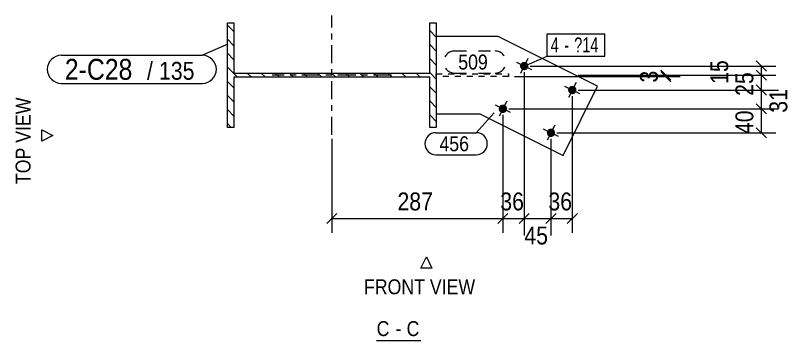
# Model space of a CAD drawing. Header units: millimetres. Extents: x 2 to 825, y 1 to 579.
# Drawn here: x 500.2 to 629.7, y 414.4 to 468.9 of the extents above; entities that cross this region are included whole.
import ezdxf

# ---------------------------------------------------------------- set-up
doc = ezdxf.new("R2010")
doc.units = ezdxf.units.MM
for name, pattern in [('XKITLINE00', [0]), ('XKITLINE01', [4, 1, -1, 1, -1]), ('XKITLINE02', [4, 2, -2]), ('XKITLINE03', [6, 3, -1, 1, -1])]:
    doc.linetypes.add(name, pattern=pattern)
for name, color, linetype, lineweight in [('Bolt', 3, 'Continuous', 0), ('BoltMark', 7, 'Continuous', 0), ('Dimensions', 7, 'Continuous', 0), ('OtherObjectType', 7, 'Continuous', 0), ('Part', 2, 'Continuous', 0), ('PartMark', 7, 'Continuous', 0)]:
    doc.layers.add(name, color=color, linetype=linetype, lineweight=lineweight)
doc.styles.add('ARIAL', font='ARIAL.TTF')
doc.styles.add('ARIAL_NARROW', font='ARIALN.TTF')

# ---------------------------------------------------------------- blocks, each defined once
blk = doc.blocks.new('*A1')
at = {"layer": 'Part', "color": 7, "linetype": 'XKITLINE00', "lineweight": 0}
for p, q in [((536.88, 466.18), (535.78, 467.28)), ((570.78, 467.64), (570.78, 467.64)), ((570.78, 467.64), (570.78, 467.64)), ((570.78, 465.28), (569.68, 466.38)), ((536.88, 463.82), (535.78, 464.92)), ((570.78, 462.93), (569.68, 464.03)), ((536.88, 461.47), (535.78, 462.57)), ((570.78, 460.57), (569.68, 461.67)), ((537.45, 458.54), (535.78, 460.21)), ((539.8, 458.54), (539.1, 459.24)), ((542.16, 458.54), (541.46, 459.24)), ((544.52, 458.54), (543.82, 459.24)), ((546.87, 458.54), (546.17, 459.24)), ((549.23, 458.54), (548.53, 459.24)), ((551.59, 458.54), (550.89, 459.24)), ((553.95, 458.54), (553.25, 459.24)), ((556.3, 458.54), (555.6, 459.24)), ((558.66, 458.54), (557.96, 459.24)), ((561.02, 458.54), (560.32, 459.24)), ((563.38, 458.54), (562.68, 459.24)), ((565.73, 458.54), (565.03, 459.24)), ((568.09, 458.54), (567.39, 459.24)), ((570.78, 458.21), (569.68, 459.31)), ((536.88, 456.75), (535.78, 457.85)), ((570.78, 455.86), (569.68, 456.96)), ((536.88, 454.4), (535.78, 455.5)), ((570.78, 453.5), (569.68, 454.6)), ((536.88, 452.04), (535.78, 453.14)), ((570.78, 451.14), (569.68, 452.24)), ((536.42, 450.14), (535.78, 450.78))]:
    blk.add_line(p, q, dxfattribs=at)
blk = doc.blocks.new('*A98')
at = {"layer": 'Bolt'}
for points in [[(585.19, 459.81), (585.16, 459.82), (585.13, 459.84), (585.11, 459.86), (585.08, 459.89), (585.05, 459.91), (585.03, 459.93), (585.01, 459.96), (584.98, 459.98), (584.96, 460.01), (584.94, 460.04), (584.93, 460.07), (584.91, 460.1), (584.89, 460.13), (584.88, 460.16), (584.87, 460.19), (584.86, 460.23), (584.85, 460.26), (584.84, 460.29), (584.84, 460.33), (584.84, 460.36), (584.83, 460.4), (584.83, 460.43), (584.84, 460.47), (584.84, 460.5), (584.84, 460.53), (584.85, 460.57), (584.86, 460.6), (584.87, 460.63), (584.88, 460.67), (584.89, 460.7), (584.91, 460.73), (584.92, 460.76), (584.94, 460.79), (584.96, 460.82), (584.98, 460.85), (585, 460.87), (585.03, 460.9), (585.05, 460.92), (585.07, 460.95), (585.1, 460.97), (585.13, 460.99), (585.16, 461.01), (585.19, 461.02), (585.22, 461.04), (585.25, 461.06), (585.28, 461.07), (585.31, 461.08), (585.34, 461.09), (585.38, 461.1), (585.41, 461.11), (585.45, 461.11), (585.48, 461.11), (585.51, 461.12), (585.55, 461.12), (585.58, 461.12), (585.62, 461.11), (585.65, 461.11), (585.68, 461.1), (585.72, 461.09), (585.75, 461.08), (585.78, 461.07), (585.82, 461.06), (585.85, 461.04), (585.88, 461.03), (585.91, 461.01), (585.94, 460.99), (585.96, 460.97), (585.99, 460.95), (586.01, 460.93), (586.04, 460.9), (586.06, 460.88), (586.08, 460.85), (586.1, 460.82), (586.12, 460.79), (586.14, 460.76), (586.16, 460.73), (586.17, 460.7), (586.19, 460.67), (586.2, 460.64), (586.21, 460.61), (586.22, 460.57), (586.22, 460.54), (586.23, 460.5), (586.23, 460.47), (586.23, 460.44), (586.23, 460.4), (586.23, 460.37), (586.23, 460.33), (586.22, 460.3), (586.22, 460.27), (586.21, 460.23), (586.2, 460.2), (586.19, 460.17), (586.17, 460.14), (586.16, 460.1), (586.14, 460.07), (586.13, 460.04), (586.11, 460.02), (586.09, 459.99), (586.07, 459.96), (586.04, 459.94), (586.02, 459.91), (585.99, 459.89), (585.97, 459.87), (585.94, 459.85), (585.91, 459.83), (585.88, 459.81), (585.85, 459.79), (585.82, 459.78), (585.79, 459.76), (585.76, 459.75), (585.72, 459.74), (585.69, 459.73), (585.66, 459.73), (585.62, 459.72), (585.59, 459.72), (585.55, 459.72), (585.52, 459.72), (585.48, 459.72), (585.45, 459.72), (585.42, 459.73), (585.38, 459.73), (585.35, 459.74), (585.32, 459.75), (585.28, 459.76), (585.25, 459.78), (585.22, 459.79)], [(593.24, 455.79), (593.21, 455.81), (593.19, 455.82), (593.16, 455.84), (593.13, 455.87), (593.11, 455.89), (593.08, 455.91), (593.06, 455.94), (593.04, 455.97), (593.02, 455.99), (593, 456.02), (592.98, 456.05), (592.96, 456.08), (592.95, 456.11), (592.93, 456.14), (592.92, 456.18), (592.91, 456.21), (592.9, 456.24), (592.9, 456.28), (592.89, 456.31), (592.89, 456.34), (592.89, 456.38), (592.89, 456.41), (592.89, 456.45), (592.89, 456.48), (592.9, 456.52), (592.9, 456.55), (592.91, 456.58), (592.92, 456.62), (592.93, 456.65), (592.95, 456.68), (592.96, 456.71), (592.98, 456.74), (592.99, 456.77), (593.01, 456.8), (593.03, 456.83), (593.06, 456.85), (593.08, 456.88), (593.1, 456.9), (593.13, 456.93), (593.15, 456.95), (593.18, 456.97), (593.21, 456.99), (593.24, 457.01), (593.27, 457.02), (593.3, 457.04), (593.33, 457.05), (593.36, 457.06), (593.4, 457.07), (593.43, 457.08), (593.46, 457.09), (593.5, 457.09), (593.53, 457.1), (593.57, 457.1), (593.6, 457.1), (593.64, 457.1), (593.67, 457.09), (593.7, 457.09), (593.74, 457.08), (593.77, 457.07), (593.8, 457.06), (593.84, 457.05), (593.87, 457.04), (593.9, 457.02), (593.93, 457.01), (593.96, 456.99), (593.99, 456.97), (594.02, 456.95), (594.04, 456.93), (594.07, 456.91), (594.09, 456.88), (594.12, 456.86), (594.14, 456.83), (594.16, 456.8), (594.18, 456.77), (594.19, 456.74), (594.21, 456.71), (594.23, 456.68), (594.24, 456.65), (594.25, 456.62), (594.26, 456.59), (594.27, 456.55), (594.28, 456.52), (594.28, 456.49), (594.28, 456.45), (594.29, 456.42), (594.29, 456.38), (594.29, 456.35), (594.28, 456.31), (594.28, 456.28), (594.27, 456.25), (594.26, 456.21), (594.25, 456.18), (594.24, 456.15), (594.23, 456.12), (594.21, 456.09), (594.2, 456.05), (594.18, 456.03), (594.16, 456), (594.14, 455.97), (594.12, 455.94), (594.1, 455.92), (594.07, 455.89), (594.05, 455.87), (594.02, 455.85), (593.99, 455.83), (593.96, 455.81), (593.93, 455.79), (593.9, 455.77), (593.87, 455.76), (593.84, 455.75), (593.81, 455.73), (593.78, 455.72), (593.74, 455.72), (593.71, 455.71), (593.67, 455.7), (593.64, 455.7), (593.61, 455.7), (593.57, 455.7), (593.54, 455.7), (593.5, 455.7), (593.47, 455.71), (593.44, 455.71), (593.4, 455.72), (593.37, 455.73), (593.34, 455.74), (593.31, 455.76), (593.27, 455.77)], [(581.62, 452.65), (581.59, 452.67), (581.56, 452.69), (581.53, 452.71), (581.51, 452.73), (581.48, 452.75), (581.46, 452.77), (581.43, 452.8), (581.41, 452.83), (581.39, 452.85), (581.37, 452.88), (581.35, 452.91), (581.34, 452.94), (581.32, 452.97), (581.31, 453), (581.3, 453.04), (581.29, 453.07), (581.28, 453.1), (581.27, 453.14), (581.27, 453.17), (581.26, 453.2), (581.26, 453.24), (581.26, 453.27), (581.26, 453.31), (581.27, 453.34), (581.27, 453.38), (581.28, 453.41), (581.29, 453.44), (581.3, 453.48), (581.31, 453.51), (581.32, 453.54), (581.34, 453.57), (581.35, 453.6), (581.37, 453.63), (581.39, 453.66), (581.41, 453.69), (581.43, 453.71), (581.45, 453.74), (581.48, 453.76), (581.5, 453.79), (581.53, 453.81), (581.56, 453.83), (581.58, 453.85), (581.61, 453.87), (581.64, 453.88), (581.68, 453.9), (581.71, 453.91), (581.74, 453.92), (581.77, 453.93), (581.81, 453.94), (581.84, 453.95), (581.87, 453.95), (581.91, 453.96), (581.94, 453.96), (581.98, 453.96), (582.01, 453.96), (582.04, 453.95), (582.08, 453.95), (582.11, 453.94), (582.15, 453.93), (582.18, 453.92), (582.21, 453.91), (582.24, 453.9), (582.27, 453.89), (582.3, 453.87), (582.33, 453.85), (582.36, 453.83), (582.39, 453.81), (582.42, 453.79), (582.44, 453.77), (582.47, 453.74), (582.49, 453.72), (582.51, 453.69), (582.53, 453.66), (582.55, 453.64), (582.57, 453.61), (582.59, 453.58), (582.6, 453.54), (582.61, 453.51), (582.63, 453.48), (582.64, 453.45), (582.64, 453.41), (582.65, 453.38), (582.66, 453.35), (582.66, 453.31), (582.66, 453.28), (582.66, 453.24), (582.66, 453.21), (582.66, 453.18), (582.65, 453.14), (582.64, 453.11), (582.64, 453.07), (582.63, 453.04), (582.62, 453.01), (582.6, 452.98), (582.59, 452.95), (582.57, 452.92), (582.55, 452.89), (582.54, 452.86), (582.51, 452.83), (582.49, 452.8), (582.47, 452.78), (582.45, 452.75), (582.42, 452.73), (582.39, 452.71), (582.37, 452.69), (582.34, 452.67), (582.31, 452.65), (582.28, 452.63), (582.25, 452.62), (582.22, 452.61), (582.18, 452.59), (582.15, 452.58), (582.12, 452.58), (582.08, 452.57), (582.05, 452.56), (582.02, 452.56), (581.98, 452.56), (581.95, 452.56), (581.91, 452.56), (581.88, 452.56), (581.84, 452.57), (581.81, 452.58), (581.78, 452.58), (581.74, 452.59), (581.71, 452.6), (581.68, 452.62), (581.65, 452.63)], [(589.67, 448.63), (589.64, 448.65), (589.61, 448.67), (589.59, 448.69), (589.56, 448.71), (589.53, 448.73), (589.51, 448.76), (589.49, 448.78), (589.46, 448.81), (589.44, 448.83), (589.42, 448.86), (589.41, 448.89), (589.39, 448.92), (589.38, 448.95), (589.36, 448.99), (589.35, 449.02), (589.34, 449.05), (589.33, 449.08), (589.32, 449.12), (589.32, 449.15), (589.32, 449.19), (589.31, 449.22), (589.31, 449.25), (589.32, 449.29), (589.32, 449.32), (589.32, 449.36), (589.33, 449.39), (589.34, 449.42), (589.35, 449.46), (589.36, 449.49), (589.37, 449.52), (589.39, 449.55), (589.4, 449.58), (589.42, 449.61), (589.44, 449.64), (589.46, 449.67), (589.48, 449.7), (589.51, 449.72), (589.53, 449.75), (589.56, 449.77), (589.58, 449.79), (589.61, 449.81), (589.64, 449.83), (589.67, 449.85), (589.7, 449.86), (589.73, 449.88), (589.76, 449.89), (589.79, 449.9), (589.83, 449.91), (589.86, 449.92), (589.89, 449.93), (589.93, 449.93), (589.96, 449.94), (589.99, 449.94), (590.03, 449.94), (590.06, 449.94), (590.1, 449.93), (590.13, 449.93), (590.17, 449.92), (590.2, 449.91), (590.23, 449.91), (590.26, 449.89), (590.3, 449.88), (590.33, 449.87), (590.36, 449.85), (590.39, 449.83), (590.42, 449.81), (590.44, 449.79), (590.47, 449.77), (590.5, 449.75), (590.52, 449.72), (590.54, 449.7), (590.56, 449.67), (590.59, 449.64), (590.6, 449.62), (590.62, 449.59), (590.64, 449.56), (590.65, 449.53), (590.67, 449.49), (590.68, 449.46), (590.69, 449.43), (590.7, 449.4), (590.7, 449.36), (590.71, 449.33), (590.71, 449.29), (590.71, 449.26), (590.71, 449.22), (590.71, 449.19), (590.71, 449.16), (590.7, 449.12), (590.7, 449.09), (590.69, 449.06), (590.68, 449.02), (590.67, 448.99), (590.66, 448.96), (590.64, 448.93), (590.62, 448.9), (590.61, 448.87), (590.59, 448.84), (590.57, 448.81), (590.55, 448.78), (590.52, 448.76), (590.5, 448.73), (590.47, 448.71), (590.45, 448.69), (590.42, 448.67), (590.39, 448.65), (590.36, 448.63), (590.33, 448.62), (590.3, 448.6), (590.27, 448.59), (590.24, 448.58), (590.2, 448.57), (590.17, 448.56), (590.14, 448.55), (590.1, 448.55), (590.07, 448.54), (590.03, 448.54), (590, 448.54), (589.97, 448.54), (589.93, 448.54), (589.9, 448.55), (589.86, 448.56), (589.83, 448.56), (589.8, 448.57), (589.76, 448.59), (589.73, 448.6), (589.7, 448.61)]]:
    blk.add_hatch(color=3, dxfattribs=at).paths.add_polyline_path(points, flags=17)
at = {"layer": 'Bolt', "color": 3, "linetype": 'XKITLINE00', "lineweight": 0}
for p, q in [((586.79, 459.79), (584.28, 461.04)), ((586.16, 461.67), (584.91, 459.16)), ((594.84, 455.77), (592.33, 457.02)), ((594.21, 457.65), (592.96, 455.15)), ((582.59, 454.51), (581.34, 452.01)), ((583.21, 452.63), (580.71, 453.88)), ((590.64, 450.49), (589.39, 447.99)), ((591.27, 448.61), (588.76, 449.86))]:
    blk.add_line(p, q, dxfattribs=at)
blk = doc.blocks.new('*A99')
at = {"layer": 'Part', "color": 7, "linetype": 'XKITLINE03', "lineweight": 0}
for p, q in [((553.28, 448.89), (553.28, 468.89)), ((563.28, 458.89), (543.28, 458.89))]:
    blk.add_line(p, q, dxfattribs=at)
at = {"layer": 'Part', "color": 2, "linetype": 'XKITLINE00', "lineweight": 0}
for p, q in [((535.78, 450.14), (535.78, 467.64)), ((535.78, 467.64), (536.88, 467.64)), ((536.88, 467.64), (536.88, 459.24)), ((569.68, 459.24), (569.68, 467.64)), ((569.68, 467.64), (570.78, 467.64)), ((570.78, 467.64), (570.78, 450.14)), ((536.88, 459.24), (569.68, 459.24)), ((569.68, 458.54), (536.88, 458.54)), ((536.88, 458.54), (536.88, 450.14)), ((569.68, 450.14), (569.68, 458.54)), ((536.88, 450.14), (535.78, 450.14)), ((570.78, 450.14), (569.68, 450.14))]:
    blk.add_line(p, q, dxfattribs=at)
blk = doc.blocks.new('*A100')
at = {"layer": 'Part', "color": 7, "linetype": 'XKITLINE01', "lineweight": 0}
for p, q in [((570.78, 458.64), (570.78, 459.14)), ((570.78, 459.14), (570.78, 459.14)), ((570.78, 459.14), (582.89, 459.14)), ((582.89, 458.64), (570.78, 458.64)), ((582.89, 459.14), (582.89, 458.64))]:
    blk.add_line(p, q, dxfattribs=at)
blk = doc.blocks.new('*A101')
at = {"layer": 'Part', "color": 2, "linetype": 'XKITLINE00', "lineweight": 0}
for p, q in [((581.16, 465.39), (570.78, 465.39)), ((597.83, 457.07), (581.16, 465.39)), ((592.03, 445.44), (597.83, 457.07)), ((570.78, 452.39), (578.1, 452.39)), ((578.1, 452.39), (592.03, 445.44))]:
    blk.add_line(p, q, dxfattribs=at)
at = {"layer": 'Part', "color": 7, "linetype": 'XKITLINE01', "lineweight": 0}
blk.add_line((570.78, 465.39), (570.78, 452.39), dxfattribs=at)
blk = doc.blocks.new('*A281')
at = {"layer": 'Dimensions', "color": 7, "linetype": 'XKITLINE00', "lineweight": 0}
for p, q in [((582.96, 453.26), (627.68, 453.26)), ((624.43, 454.11), (626.13, 452.41)), ((625.28, 449.24), (625.28, 453.26)), ((591.01, 449.24), (627.68, 449.24)), ((624.43, 450.09), (626.13, 448.39))]:
    blk.add_line(p, q, dxfattribs=at)
at = {"layer": 'Dimensions', "color": 3}
for p in [(625.28, 453.26), (625.28, 449.24)]:
    blk.add_point(p, dxfattribs=at)
at = {"layer": 'Dimensions', "color": 3, "style": 'ARIAL', "width": 0.85}
blk.add_text('40', height=3, rotation=90.0002, dxfattribs=at).set_placement((623.93, 449.02))
blk = doc.blocks.new('*A282')
at = {"layer": 'Dimensions', "color": 7, "linetype": 'XKITLINE00', "lineweight": 0}
for p, q in [((624.43, 457.25), (626.13, 455.55)), ((594.59, 456.4), (628.13, 456.4)), ((625.28, 453.26), (625.28, 456.4)), ((582.96, 453.26), (628.13, 453.26)), ((624.43, 454.11), (626.13, 452.41))]:
    blk.add_line(p, q, dxfattribs=at)
at = {"layer": 'Dimensions', "color": 3}
for p in [(625.28, 456.4), (625.28, 453.26)]:
    blk.add_point(p, dxfattribs=at)
at = {"layer": 'Dimensions', "color": 3, "style": 'ARIAL', "width": 0.85}
blk.add_text('31', height=3, rotation=90.0002, dxfattribs=at).set_placement((629.63, 452.6))
blk = doc.blocks.new('*A283')
at = {"layer": 'Dimensions', "color": 7, "linetype": 'XKITLINE00', "lineweight": 0}
for p, q in [((624.43, 459.74), (626.13, 458.04)), ((594.59, 458.89), (627.68, 458.89)), ((625.28, 456.4), (625.28, 458.89)), ((624.43, 457.25), (626.13, 455.55)), ((594.59, 456.4), (627.68, 456.4))]:
    blk.add_line(p, q, dxfattribs=at)
at = {"layer": 'Dimensions', "color": 3}
for p in [(625.28, 458.89), (625.28, 456.4)]:
    blk.add_point(p, dxfattribs=at)
at = {"layer": 'Dimensions', "color": 3, "style": 'ARIAL', "width": 0.85}
blk.add_text('25', height=3, rotation=90.0002, dxfattribs=at).set_placement((623.93, 455.42))
blk = doc.blocks.new('*A284')
at = {"layer": 'Dimensions', "color": 7, "linetype": 'XKITLINE00', "lineweight": 0}
for p, q in [((624.43, 461.27), (626.13, 459.57)), ((586.53, 460.42), (627.68, 460.42)), ((624.43, 459.74), (626.13, 458.04)), ((625.28, 458.89), (625.28, 460.42)), ((594.59, 458.89), (627.68, 458.89))]:
    blk.add_line(p, q, dxfattribs=at)
at = {"layer": 'Dimensions', "color": 3}
for p in [(625.28, 460.42), (625.28, 458.89)]:
    blk.add_point(p, dxfattribs=at)
at = {"layer": 'Dimensions', "color": 3, "style": 'ARIAL', "width": 0.85}
blk.add_text('15', height=3, rotation=90.0002, dxfattribs=at).set_placement((619.73, 457.43))
blk = doc.blocks.new('*A285')
at = {"layer": 'Dimensions', "color": 7, "linetype": 'XKITLINE00', "lineweight": 0}
for p, q in [((608.43, 459.74), (610.13, 458.04)), ((608.43, 459.49), (610.13, 457.79)), ((583.89, 458.64), (611.68, 458.64)), ((594.59, 458.89), (611.68, 458.89)), ((609.28, 458.64), (609.28, 458.89))]:
    blk.add_line(p, q, dxfattribs=at)
at = {"layer": 'Dimensions', "color": 3}
for p in [(609.28, 458.89), (609.28, 458.64)]:
    blk.add_point(p, dxfattribs=at)
at = {"layer": 'Dimensions', "color": 3, "style": 'ARIAL', "width": 0.85}
blk.add_text('3', height=3, rotation=90.0002, dxfattribs=at).set_placement((607.93, 457.65))
blk = doc.blocks.new('*A286')
at = {"layer": 'Dimensions', "color": 7, "linetype": 'XKITLINE00', "lineweight": 0}
for p, q in [((581.96, 452.26), (581.96, 432.49)), ((553.28, 448.24), (553.28, 432.49)), ((554.13, 435.74), (552.43, 434.04)), ((553.28, 434.89), (581.96, 434.89)), ((582.81, 435.74), (581.11, 434.04))]:
    blk.add_line(p, q, dxfattribs=at)
at = {"layer": 'Dimensions', "color": 3}
for p in [(553.28, 434.89), (581.96, 434.89)]:
    blk.add_point(p, dxfattribs=at)
at = {"layer": 'Dimensions', "color": 3, "style": 'ARIAL', "width": 0.85}
blk.add_text('287', height=3, dxfattribs=at).set_placement((564.28, 436.24))
blk = doc.blocks.new('*A287')
at = {"layer": 'Dimensions', "color": 7, "linetype": 'XKITLINE00', "lineweight": 0}
for p, q in [((585.53, 459.42), (585.53, 432.49)), ((581.96, 452.26), (581.96, 432.49)), ((582.81, 435.74), (581.11, 434.04)), ((581.96, 434.89), (585.53, 434.89)), ((586.38, 435.74), (584.69, 434.04))]:
    blk.add_line(p, q, dxfattribs=at)
at = {"layer": 'Dimensions', "color": 3}
for p in [(581.96, 434.89), (585.53, 434.89)]:
    blk.add_point(p, dxfattribs=at)
at = {"layer": 'Dimensions', "color": 3, "style": 'ARIAL', "width": 0.85}
blk.add_text('36', height=3, dxfattribs=at).set_placement((581.52, 436.24))
blk = doc.blocks.new('*A288')
at = {"layer": 'Dimensions', "color": 7, "linetype": 'XKITLINE00', "lineweight": 0}
for p, q in [((585.53, 459.42), (585.53, 432.04)), ((590.01, 448.24), (590.01, 432.04)), ((586.38, 435.74), (584.69, 434.04)), ((585.53, 434.89), (590.01, 434.89)), ((590.86, 435.74), (589.17, 434.04))]:
    blk.add_line(p, q, dxfattribs=at)
at = {"layer": 'Dimensions', "color": 3}
for p in [(585.53, 434.89), (590.01, 434.89)]:
    blk.add_point(p, dxfattribs=at)
at = {"layer": 'Dimensions', "color": 3, "style": 'ARIAL', "width": 0.85}
blk.add_text('45', height=3, dxfattribs=at).set_placement((585.55, 430.54))
blk = doc.blocks.new('*A289')
at = {"layer": 'Dimensions', "color": 7, "linetype": 'XKITLINE00', "lineweight": 0}
for p, q in [((593.59, 455.4), (593.59, 432.49)), ((590.01, 448.24), (590.01, 432.49)), ((590.86, 435.74), (589.17, 434.04)), ((590.01, 434.89), (593.59, 434.89)), ((594.44, 435.74), (592.74, 434.04))]:
    blk.add_line(p, q, dxfattribs=at)
at = {"layer": 'Dimensions', "color": 3}
for p in [(590.01, 434.89), (593.59, 434.89)]:
    blk.add_point(p, dxfattribs=at)
at = {"layer": 'Dimensions', "color": 3, "style": 'ARIAL', "width": 0.85}
blk.add_text('36', height=3, dxfattribs=at).set_placement((589.58, 436.24))
blk = doc.blocks.new('*A290')
at = {"layer": 'BoltMark', "color": 7, "linetype": 'XKITLINE00', "lineweight": 0}
for p, q in [((589.37, 465.8), (599.06, 465.8)), ((589.37, 462.1), (589.37, 465.8)), ((599.06, 462.1), (599.06, 465.8)), ((585.53, 460.42), (589.37, 462.1)), ((589.37, 462.1), (599.06, 462.1))]:
    blk.add_line(p, q, dxfattribs=at)
at = {"layer": 'BoltMark', "color": 3, "style": 'ARIAL_NARROW', "width": 0.85}
for s, p in [('4', (589.97, 462.7)), ('?14', (593.9, 462.7)), ('-', (592.24, 462.7))]:
    blk.add_text(s, height=2.5, dxfattribs=at).set_placement(p)
blk = doc.blocks.new('*A291')
at = {"layer": 'PartMark', "color": 7, "linetype": 'XKITLINE00', "lineweight": 0}
for p, q in [((580.48, 452.6), (577.48, 449.25)), ((570.72, 449.25), (577.48, 449.25)), ((570.72, 445.55), (577.48, 445.55))]:
    blk.add_line(p, q, dxfattribs=at)
for centre, start, end in [((570.72, 447.4), 90, 270), ((577.48, 447.4), 270, 90)]:
    blk.add_arc(centre, 1.85, start, end, dxfattribs=at)
at = {"layer": 'PartMark', "color": 3, "style": 'ARIAL', "width": 0.85}
blk.add_text('456', height=2.5, dxfattribs=at).set_placement((571.32, 446.15))
blk = doc.blocks.new('*A292')
at = {"layer": 'PartMark', "color": 7, "linetype": 'XKITLINE02', "lineweight": 0}
for p, q in [((573.87, 462.94), (580.64, 462.94)), ((573.87, 459.24), (580.64, 459.24))]:
    blk.add_line(p, q, dxfattribs=at)
for centre, start, end in [((573.87, 461.09), 90, 270), ((580.64, 461.09), 270, 90)]:
    blk.add_arc(centre, 1.85, start, end, dxfattribs=at)
at = {"layer": 'PartMark', "color": 3, "style": 'ARIAL', "width": 0.85}
blk.add_text('509', height=2.5, dxfattribs=at).set_placement((574.47, 459.84))
blk = doc.blocks.new('*A293')
at = {"layer": 'PartMark', "color": 7, "linetype": 'XKITLINE00', "lineweight": 0}
for p, q in [((535.83, 464.11), (531.58, 462.22)), ((507.93, 462.22), (531.58, 462.22)), ((507.93, 457.52), (531.58, 457.52))]:
    blk.add_line(p, q, dxfattribs=at)
for centre, start, end in [((507.93, 459.87), 90, 270), ((531.58, 459.87), 270, 90)]:
    blk.add_arc(centre, 2.35, start, end, dxfattribs=at)
at = {"layer": 'PartMark', "color": 1, "style": 'ARIAL', "width": 0.85}
blk.add_text('2-C28', height=3.5, dxfattribs=at).set_placement((508.53, 458.12))
at = {"layer": 'PartMark', "color": 3, "style": 'ARIAL', "width": 0.85}
for s, p in [('/', (522.3, 458.12)), ('135', (524.31, 458.12))]:
    blk.add_text(s, height=3, dxfattribs=at).set_placement(p)
blk = doc.blocks.new('*A294')
at = {"layer": 'OtherObjectType', "color": 7, "linetype": 'XKITLINE00', "lineweight": 0}
for p, q in [((504.66, 447.85), (504.66, 449.73)), ((504.66, 449.73), (506.53, 448.79)), ((506.53, 448.79), (504.66, 447.85)), ((506.53, 448.79), (506.53, 448.79)), ((568.19, 426.57), (569.13, 428.44)), ((569.13, 428.44), (570.07, 426.57)), ((569.13, 428.44), (569.13, 428.44)), ((570.07, 426.57), (568.19, 426.57)), ((560.79, 414.44), (568.22, 414.44))]:
    blk.add_line(p, q, dxfattribs=at)
at = {"layer": 'OtherObjectType', "color": 7, "style": 'ARIAL', "width": 0.85}
blk.add_text('TOP VIEW', height=2.5, rotation=90, dxfattribs=at).set_placement((502.78, 440.64))
for s, p in [('FRONT VIEW', (558.67, 422.19)), ('C', (560.79, 415.19)), ('C', (565.81, 415.19)), ('-', (563.95, 415.19))]:
    blk.add_text(s, height=2.5, dxfattribs=at).set_placement(p)

msp = doc.modelspace()

# ---------------------------------------------------------------- block references
at = {"lineweight": 0}
for name in ['*A99', '*A1', '*A101', '*A290', '*A293', '*A292', '*A98', '*A284', '*A285', '*A283', '*A100', '*A287', '*A288', '*A282', '*A289', '*A281', '*A286', '*A291']:
    msp.add_blockref(name, (0, 0), dxfattribs=at)
at = {"layer": 'OtherObjectType', "lineweight": 0}
msp.add_blockref('*A294', (0, 0), dxfattribs=at)

doc.saveas('drawing.dxf')
